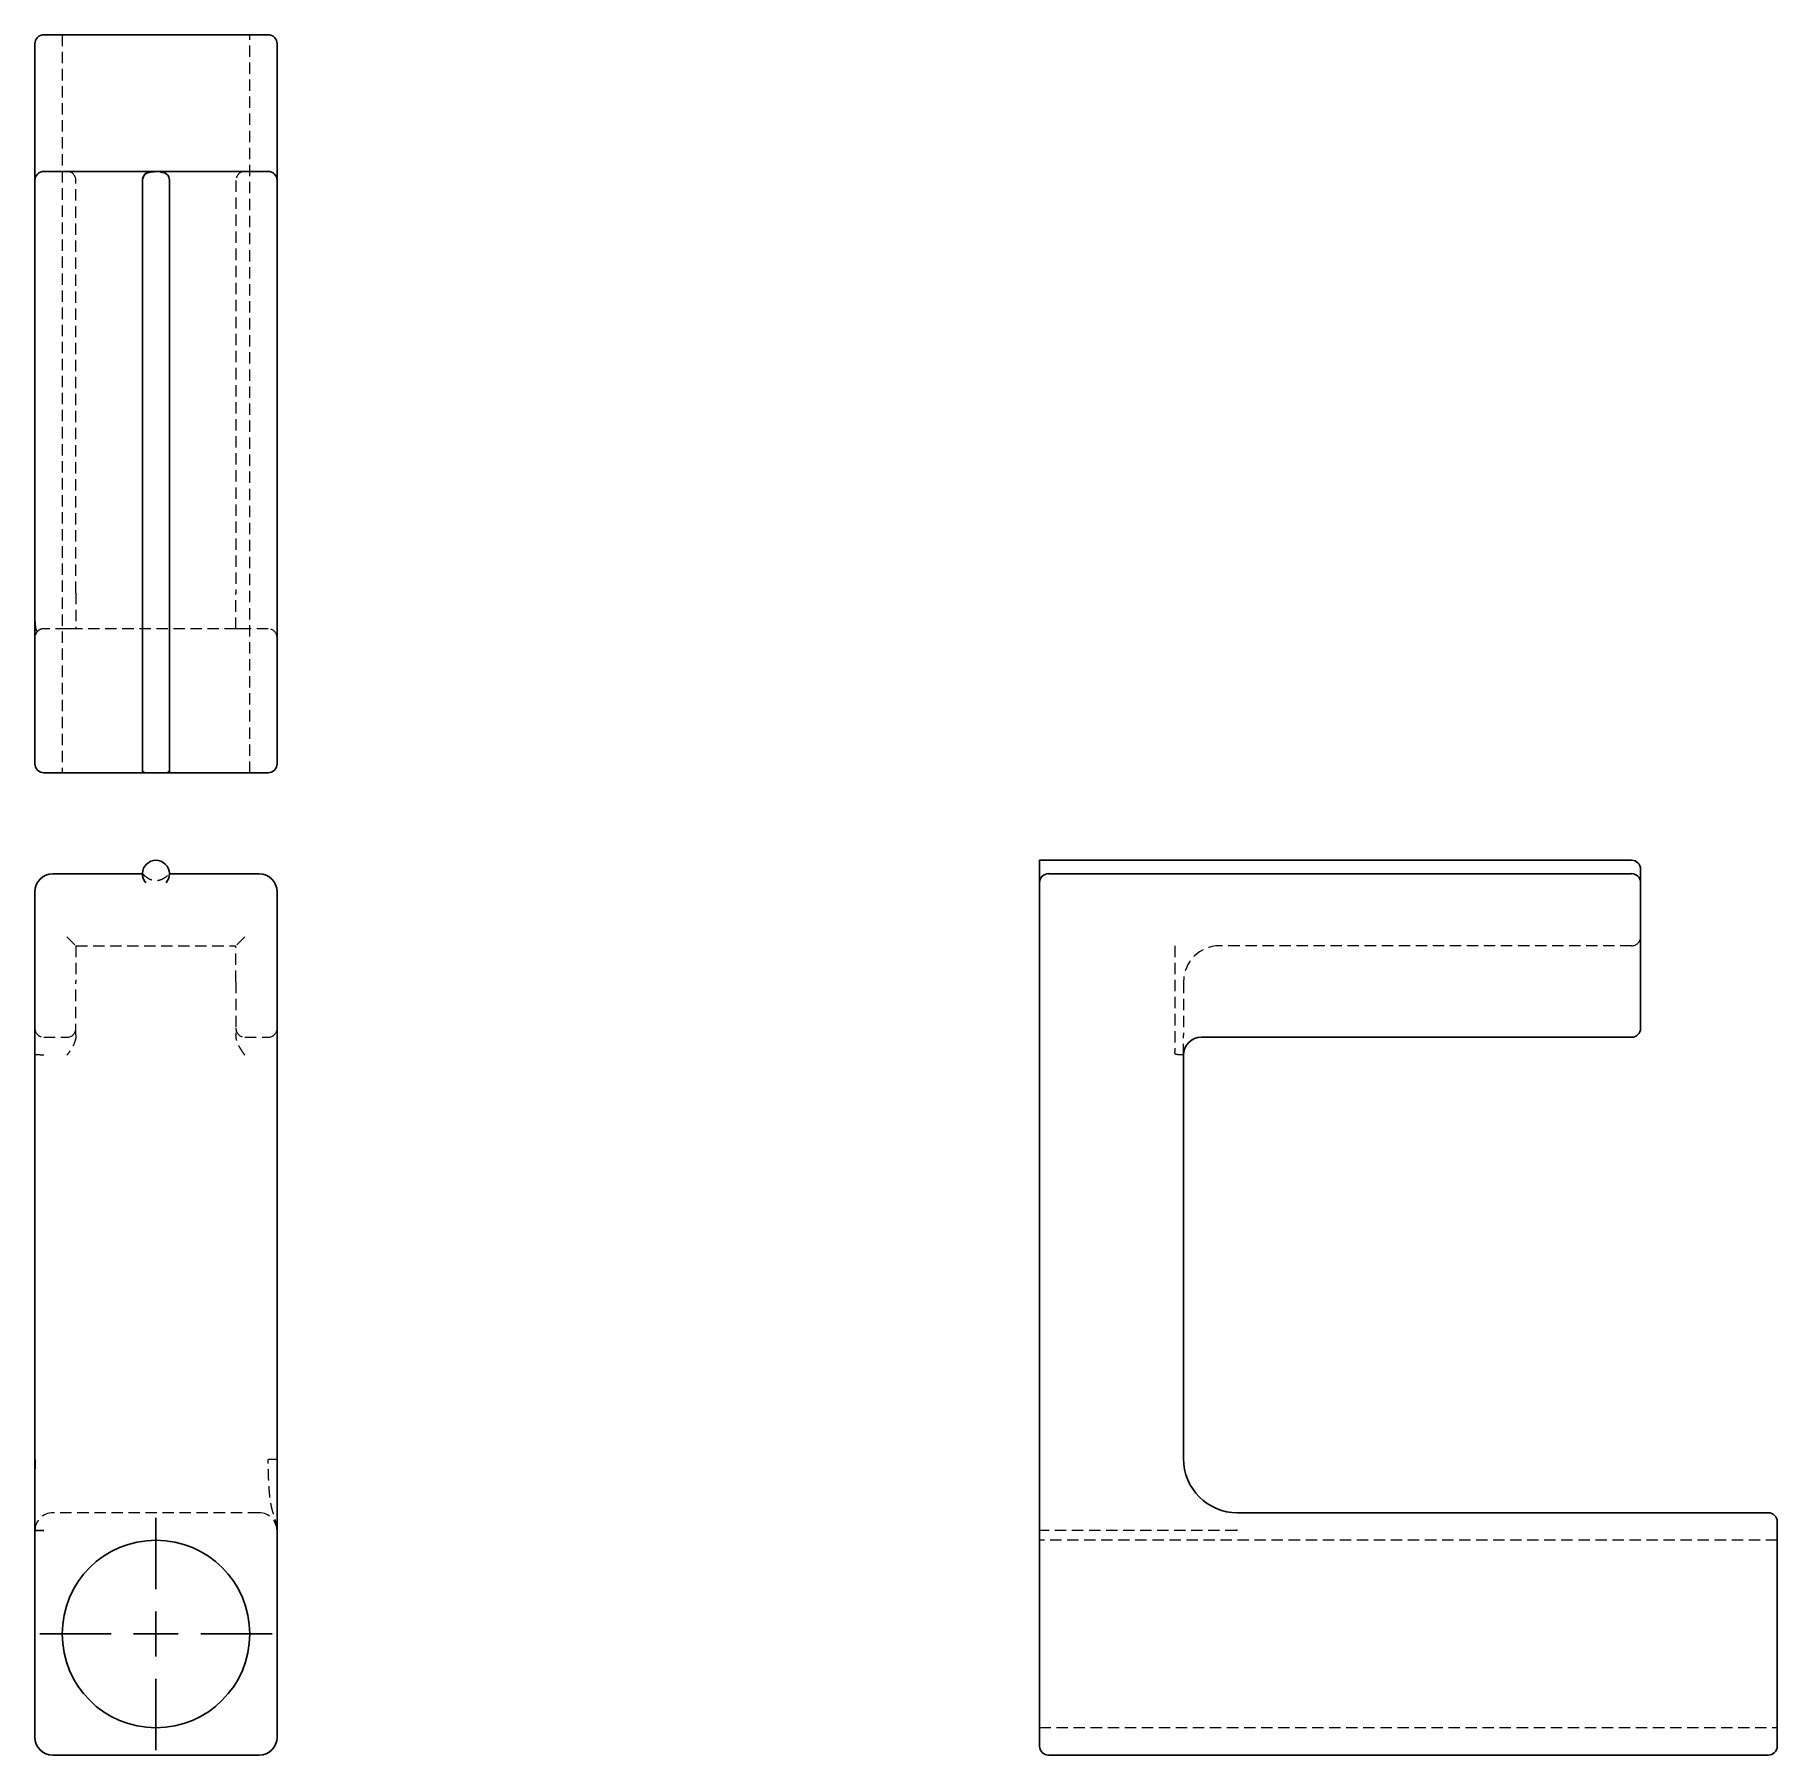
# Model space of a CAD drawing. Header units: millimetres. Extents: x 69 to 264, y 7 to 199.
import ezdxf

# ---------------------------------------------------------------- set-up
doc = ezdxf.new("R2010")
doc.units = ezdxf.units.MM
doc.linetypes.add('HIDDEN', pattern=[1.905, 1.27, -0.635])
doc.layers.add('10', color=7, linetype='Continuous')

# ---------------------------------------------------------------- blocks, each defined once
blk = doc.blocks.new('SW_CENTERMARKSYMBOL_0')
at = {"layer": '10', "color": 0}
for p, q in [((0, 5), (0, 12.98)), ((0, 0), (0, 2.5)), ((-5, 0), (-12.98, 0)), ((0, 0), (-2.5, 0)), ((0, 0), (0, -2.5)), ((0, 0), (2.5, 0)), ((5, 0), (12.98, 0)), ((0, -5), (0, -12.98))]:
    blk.add_line(p, q, dxfattribs=at)

msp = doc.modelspace()

# ---------------------------------------------------------------- linework, layer by layer
at = {"color": 7, "linetype": 'Continuous', "lineweight": 25}
for p, q in [((71.46, 199.23), (70.46, 199.23)), ((94.52, 199.23), (71.46, 199.23)), ((95.53, 199.23), (94.52, 199.23)), ((69.45, 198.23), (69.45, 182.96)), ((96.53, 182.96), (96.53, 198.23)), ((71.46, 183.97), (70.46, 183.97)), ((71.46, 183.97), (82.49, 183.97)), ((82.99, 183.97), (82.49, 183.97)), ((83.49, 183.97), (82.99, 183.97)), ((83.49, 183.97), (94.52, 183.97)), ((95.53, 183.97), (94.52, 183.97)), ((69.45, 182.96), (69.45, 117.78)), ((81.48, 117.78), (81.48, 182.96)), ((84.5, 117.78), (84.5, 182.96)), ((96.53, 117.78), (96.53, 182.96)), ((69.45, 131.88), (69.45, 117.78)), ((81.48, 117.78), (81.48, 116.77)), ((84.5, 116.77), (84.5, 117.78)), ((70.46, 116.77), (71.46, 116.77)), ((70.46, 116.77), (70.46, 116.77)), ((71.46, 116.77), (81.48, 116.77)), ((81.48, 116.77), (84.5, 116.77)), ((84.5, 116.77), (94.52, 116.77)), ((94.52, 116.77), (95.53, 116.77)), ((81.48, 105.49), (71.46, 105.49)), ((94.52, 105.49), (84.5, 105.49)), ((247.96, 107), (181.77, 107)), ((181.77, 107), (181.77, 104.49)), ((247.96, 105.49), (182.78, 105.49)), ((248.97, 104.99), (248.97, 105.99)), ((69.45, 103.48), (69.45, 32.12)), ((96.53, 9.01), (96.53, 103.48)), ((181.77, 104.49), (181.77, 103.48)), ((181.77, 103.48), (181.77, 9.01)), ((248.97, 103.48), (248.97, 104.49)), ((248.97, 88.23), (248.97, 103.48)), ((199.88, 87.22), (247.96, 87.22)), ((197.87, 40.05), (197.87, 85.21)), ((263.23, 34.08), (203.9, 34.08)), ((69.45, 32.07), (69.45, 9.01)), ((264.23, 32.07), (264.23, 33.08)), ((264.23, 9.01), (264.23, 32.07)), ((181.77, 9.01), (181.77, 8.01)), ((264.23, 8.01), (264.23, 9.01)), ((71.46, 7), (94.52, 7)), ((182.78, 7), (263.23, 7))]:
    msp.add_line(p, q, dxfattribs=at)
at = {"color": 7, "linetype": 'HIDDEN', "lineweight": 18}
for p, q in [((72.52, 199.23), (72.52, 116.77)), ((93.47, 116.77), (93.47, 199.23)), ((74.05, 136.89), (74.05, 182.96)), ((91.93, 182.96), (91.93, 136.89)), ((74.05, 136.89), (74.05, 132.87)), ((91.93, 132.87), (91.93, 136.89)), ((70.46, 132.87), (70.46, 132.87)), ((73.04, 132.87), (70.46, 132.87)), ((91.93, 132.87), (74.05, 132.87)), ((95.53, 132.87), (92.94, 132.87)), ((69.45, 97.44), (69.45, 85.58)), ((73.04, 98.45), (74.05, 97.44)), ((74.05, 97.44), (91.93, 97.44)), ((74.05, 97.44), (74.05, 93.42)), ((92.94, 98.45), (91.93, 97.44)), ((91.93, 93.42), (91.93, 97.44)), ((196.88, 97.44), (196.88, 85.58)), ((247.96, 97.44), (201.89, 97.44)), ((74.05, 87.46), (74.05, 93.42)), ((91.93, 93.42), (91.93, 87.46)), ((197.87, 93.42), (197.87, 87.46)), ((70.46, 87.22), (73.04, 87.22)), ((92.94, 87.22), (95.53, 87.22)), ((94.52, 34.08), (71.46, 34.08)), ((203.81, 32.12), (182.78, 32.12)), ((264.23, 31.02), (181.77, 31.02)), ((181.77, 10.07), (264.23, 10.07))]:
    msp.add_line(p, q, dxfattribs=at)
at = {"color": 7, "linetype": 'Continuous', "lineweight": 25}
msp.add_circle((82.99, 20.54), 10.48, dxfattribs=at)
for centre, radius, start, end in [((70.46, 198.23), 1.01, 90, 180), ((95.53, 198.23), 1.01, 0, 90), ((70.46, 182.96), 1.01, 90, 180), ((82.49, 182.96), 1.01, 90, 183.1702), ((83.49, 182.96), 1.01, 1.1982, 90), ((95.53, 182.96), 1.01, 0, 90), ((70.46, 117.78), 1.01, 180, 270), ((70.46, 117.78), 1.01, 180, 270), ((95.53, 117.78), 1.01, 270, 0), ((71.46, 103.48), 2.01, 90, 180), ((82.99, 105.49), 1.51, 318.1897, 221.8103), ((94.52, 103.48), 2.01, 0, 90), ((182.78, 104.49), 1.01, 90, 180), ((247.96, 105.99), 1.01, 0, 90), ((247.96, 104.49), 1.01, 0, 90), ((247.96, 104.99), 1.01, 346.0721, 360), ((247.96, 88.23), 1.01, 270, 0), ((199.88, 85.21), 2.01, 90, 180), ((203.9, 40.12), 6.04, 180, 270), ((263.23, 33.08), 1.01, 0, 90), ((71.46, 32.07), 2.01, 178.643, 180), ((71.46, 9.01), 2.01, 180, 270), ((94.52, 9.01), 2.01, 270, 0), ((182.78, 8.01), 1.01, 180, 270), ((263.23, 8.01), 1.01, 270, 0)]:
    msp.add_arc(centre, radius, start, end, dxfattribs=at)
at = {"color": 7, "linetype": 'HIDDEN', "lineweight": 18}
for centre, radius, start, end in [((73.04, 182.96), 1.01, 0, 90), ((92.94, 182.96), 1.01, 90, 180), ((95.53, 131.86), 1.01, 0, 90), ((201.89, 93.42), 4.02, 90, 180), ((247.96, 98.45), 1.01, 270, 0), ((70.46, 88.23), 1.01, 180, 270), ((73.04, 88.23), 1.01, 270, 0), ((92.94, 88.23), 1.01, 180, 270), ((95.53, 88.23), 1.01, 270, 0), ((71.46, 32.07), 2.01, 90, 178.0809), ((94.52, 32.07), 2.01, 0, 90)]:
    msp.add_arc(centre, radius, start, end, dxfattribs=at)
for points, knots in [([(81.48, 182.96), (81.49, 183.05), (81.49, 183.16), (81.53, 183.26), (81.54, 183.28)], [0, 0, 0, 0, 0.77617, 1, 1, 1, 1]), ([(81.68, 183.53), (81.71, 183.56), (81.81, 183.7), (82.09, 183.84), (82.53, 183.93), (83.05, 183.94), (83.56, 183.91), (83.97, 183.82), (84.17, 183.66), (84.25, 183.6)], [0, 0, 0, 0, 0.046262, 0.186216, 0.361653, 0.538153, 0.705605, 0.875971, 1, 1, 1, 1]), ([(69.45, 135.54), (69.45, 135.31), (69.45, 134.84), (69.46, 134.22), (69.47, 133.67), (69.5, 133.22), (69.54, 132.88), (69.61, 132.67), (69.72, 132.59), (69.82, 132.65), (69.87, 132.68)], [0, 0, 0, 0, 0.116733, 0.236299, 0.359585, 0.485333, 0.612522, 0.740728, 0.869851, 1, 1, 1, 1]), ([(70.46, 132.87), (70.45, 132.87), (70.44, 132.87), (70.41, 132.87), (70.37, 132.86), (70.3, 132.86), (70.22, 132.84), (70.13, 132.81), (70.02, 132.77), (69.9, 132.7), (69.75, 132.59), (69.61, 132.42), (69.51, 132.22), (69.47, 132.06), (69.46, 131.96), (69.45, 131.91), (69.45, 131.89), (69.45, 131.88), (69.45, 131.88)], [0, 0, 0, 0, 0.006417, 0.022701, 0.048951, 0.085185, 0.131404, 0.187609, 0.253797, 0.333718, 0.413639, 0.570698, 0.706399, 0.80611, 0.845737, 0.88376, 0.928404, 1, 1, 1, 1]), ([(74.05, 132.87), (74.05, 132.87), (74.05, 132.87), (74.03, 132.87), (74.01, 132.87), (73.98, 132.87), (73.94, 132.87), (73.9, 132.87), (73.85, 132.87), (73.79, 132.87), (73.67, 132.87), (73.43, 132.87), (73.19, 132.87), (73.04, 132.87)], [0, 0, 0, 0, 0.051066, 0.103309, 0.156646, 0.210994, 0.266277, 0.322429, 0.379397, 0.437143, 0.495648, 0.704506, 1, 1, 1, 1]), ([(92.94, 132.87), (92.84, 132.87), (92.66, 132.87), (92.43, 132.87), (92.27, 132.87), (92.15, 132.87), (92.05, 132.87), (91.99, 132.87), (91.94, 132.87), (91.94, 132.87), (91.93, 132.87)], [0, 0, 0, 0, 0.2065632, 0.3749826, 0.5044484, 0.6091927, 0.7114206, 0.8108997, 0.9072484, 1, 1, 1, 1]), ([(81.87, 116.77), (81.84, 116.77), (81.8, 116.78), (81.74, 116.79), (81.68, 116.8), (81.62, 116.84), (81.56, 116.91), (81.53, 117), (81.51, 117.1), (81.49, 117.21), (81.48, 117.37), (81.48, 117.56), (81.48, 117.7), (81.48, 117.78)], [0, 0, 0, 0, 0.063708, 0.1264557, 0.1885873, 0.2504572, 0.3710018, 0.4984204, 0.5266242, 0.633347, 0.7616899, 0.8516564, 1, 1, 1, 1]), ([(84.5, 117.78), (84.5, 117.75), (84.5, 117.69), (84.5, 117.61), (84.5, 117.54), (84.5, 117.48), (84.5, 117.43), (84.5, 117.34), (84.49, 117.21), (84.47, 117.05), (84.43, 116.93), (84.36, 116.83), (84.26, 116.78), (84.16, 116.78), (84.12, 116.77)], [0, 0, 0, 0, 0.056066, 0.105625, 0.148676, 0.185219, 0.215252, 0.238775, 0.367087, 0.473837, 0.60906, 0.735995, 0.866791, 1, 1, 1, 1]), ([(81.48, 105.49), (81.48, 105.49), (81.54, 105.44), (81.72, 105.27), (81.84, 105.17), (82.05, 105.03), (82.13, 104.98), (82.28, 104.9), (82.37, 104.86), (82.62, 104.77), (82.81, 104.74), (83.17, 104.74), (83.36, 104.77), (83.7, 104.89), (83.86, 104.98), (84.07, 105.12), (84.14, 105.17), (84.26, 105.27), (84.31, 105.31), (84.45, 105.44), (84.5, 105.49), (84.5, 105.49)], [0, 0, 0, 0, 0.125, 0.125, 0.25, 0.25, 0.3125, 0.3125, 0.375, 0.375, 0.5, 0.5, 0.625, 0.625, 0.75, 0.75, 0.8125, 0.8125, 0.875, 0.875, 1, 1, 1, 1]), ([(74.05, 87.46), (74.05, 87.42), (74.05, 87.33), (74.03, 87.2), (74.01, 87.07), (73.98, 86.94), (73.94, 86.81), (73.9, 86.67), (73.85, 86.54), (73.79, 86.41), (73.67, 86.16), (73.43, 85.76), (73.19, 85.41), (73.04, 85.21)], [0, 0, 0, 0, 0.051066, 0.103309, 0.156646, 0.210994, 0.266277, 0.322429, 0.379397, 0.437143, 0.495648, 0.704506, 1, 1, 1, 1]), ([(92.94, 85.21), (92.84, 85.35), (92.66, 85.61), (92.43, 85.96), (92.27, 86.26), (92.15, 86.51), (92.05, 86.75), (91.99, 86.99), (91.94, 87.23), (91.94, 87.38), (91.93, 87.46)], [0, 0, 0, 0, 0.2065632, 0.3749826, 0.5044484, 0.6091927, 0.7114206, 0.8108997, 0.9072484, 1, 1, 1, 1]), ([(197.87, 85.21), (197.87, 85.35), (197.87, 85.61), (197.87, 85.96), (197.87, 86.26), (197.87, 86.51), (197.87, 86.75), (197.87, 86.99), (197.87, 87.23), (197.87, 87.38), (197.87, 87.46)], [0, 0, 0, 0, 0.2065632, 0.3749826, 0.5044484, 0.6091927, 0.7114206, 0.8108997, 0.9072484, 1, 1, 1, 1]), ([(70.46, 85.21), (70.45, 85.21), (70.44, 85.22), (70.41, 85.22), (70.37, 85.22), (70.3, 85.23), (70.22, 85.23), (70.13, 85.23), (70.02, 85.24), (69.9, 85.24), (69.75, 85.25), (69.61, 85.25), (69.51, 85.27), (69.47, 85.29), (69.46, 85.33), (69.45, 85.38), (69.45, 85.47), (69.45, 85.54), (69.45, 85.58)], [0, 0, 0, 0, 0.006417, 0.022701, 0.048951, 0.085185, 0.131404, 0.187609, 0.253797, 0.333718, 0.413639, 0.570698, 0.706399, 0.80611, 0.845737, 0.88376, 0.928404, 1, 1, 1, 1]), ([(197.87, 85.21), (197.87, 85.21), (197.87, 85.22), (197.87, 85.22), (197.86, 85.22), (197.86, 85.23), (197.84, 85.23), (197.81, 85.23), (197.77, 85.24), (197.7, 85.24), (197.59, 85.25), (197.42, 85.25), (197.22, 85.27), (197.06, 85.29), (196.96, 85.33), (196.91, 85.38), (196.89, 85.47), (196.88, 85.54), (196.88, 85.58)], [0, 0, 0, 0, 0.006417, 0.022701, 0.048951, 0.085185, 0.131404, 0.187609, 0.253797, 0.333718, 0.413639, 0.570698, 0.706399, 0.80611, 0.845737, 0.88376, 0.928404, 1, 1, 1, 1]), ([(69.47, 40.05), (69.47, 39.74), (69.47, 39.1), (69.46, 38.16), (69.46, 37.57), (69.46, 37.27)], [0, 0, 0, 0, 0.33394, 0.669169, 1, 1, 1, 1]), ([(96.53, 40.05), (96.53, 40.05), (96.42, 40.05), (96.05, 40.05), (95.79, 40.05), (95.53, 40.05)], [0, 0, 0, 0, 0.5, 0.5, 1, 1, 1, 1]), ([(96.53, 32.07), (96.53, 32.07), (96.53, 32.08), (96.53, 32.62), (96.32, 33.38), (96.04, 34.22), (95.88, 34.86), (95.76, 35.56), (95.65, 36.6), (95.57, 38.08), (95.54, 39.4), (95.53, 40.05)], [-0.5663415, -0.5663415, -0.5663415, -0.5663415, -0.5655048, -0.5655048, -0.4524039, -0.3958534, -0.3393029, -0.2827524, -0.2262019, -0.113101, 0, 0, 0, 0]), ([(182.78, 32.12), (182.65, 32.12), (182.52, 32.12), (182.28, 32.12), (182.17, 32.12), (181.98, 32.11), (181.91, 32.11), (181.83, 32.11), (181.81, 32.11), (181.79, 32.11), (181.78, 32.11), (181.78, 32.11), (181.77, 32.1), (181.77, 32.1), (181.77, 32.1), (181.77, 32.1)], [0, 0, 0, 0, 0.01953092, 0.01953092, 0.03906242, 0.03906242, 0.05859519, 0.05859519, 0.06878769, 0.06878769, 0.07401456, 0.07401456, 0.07727971, 0.07727971, 0.07873793, 0.07873793, 0.07873793, 0.07873793]), ([(203.9, 32.14), (203.9, 32.13), (203.88, 32.13), (203.85, 32.12), (203.83, 32.12), (203.81, 32.12)], [0, 0, 0, 0, 0.263166, 0.461075, 1, 1, 1, 1])]:
    msp.add_open_spline(points, degree=3, knots=knots, dxfattribs=at)
at = {"color": 7, "linetype": 'Continuous', "lineweight": 25}
msp.add_open_spline([(69.45, 32.12), (69.45, 32.12), (69.48, 32.12), (69.58, 32.12), (69.65, 32.12), (69.83, 32.11), (69.94, 32.11), (70.13, 32.11), (70.19, 32.11), (70.29, 32.11), (70.33, 32.11), (70.38, 32.11), (70.41, 32.1), (70.44, 32.1), (70.45, 32.1), (70.46, 32.1)], degree=3, knots=[0, 0, 0, 0, 0.01953092, 0.01953092, 0.03906242, 0.03906242, 0.05859519, 0.05859519, 0.06878769, 0.06878769, 0.07401456, 0.07401456, 0.07727971, 0.07727971, 0.07873793, 0.07873793, 0.07873793, 0.07873793], dxfattribs=at)

# ---------------------------------------------------------------- block references
at = {"layer": '10'}
msp.add_blockref('SW_CENTERMARKSYMBOL_0', (82.99, 20.54), dxfattribs=at)

doc.saveas('drawing.dxf')
